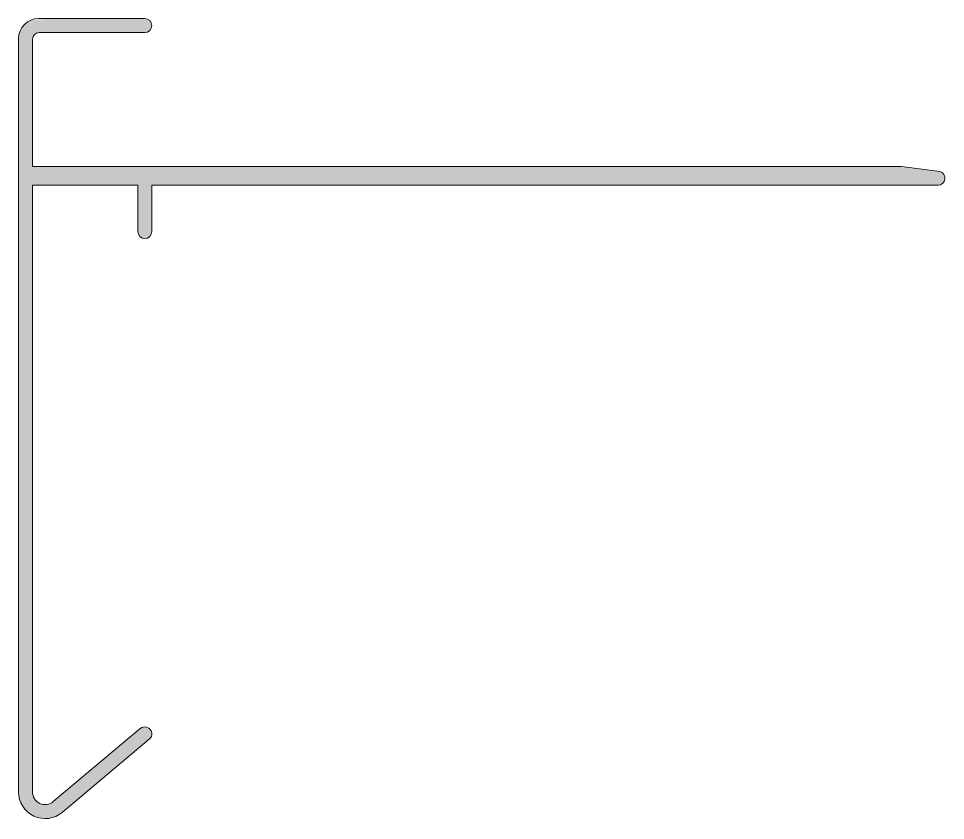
# Model space of a CAD drawing. Header units: metres. Extents: x -14.6 to 55, y -47.6 to 12.5.
import ezdxf

# ---------------------------------------------------------------- set-up
doc = ezdxf.new("R2010")
doc.units = ezdxf.units.M
doc.layers.add('A-DETL-GENF', color=92, linetype='Continuous', lineweight=18)

# ---------------------------------------------------------------- blocks, each defined once
blk = doc.blocks.new('41 comprial 6300 daktrim - CA 6310-1664921-00_0 Basismaterialen')
at = {"layer": 'A-DETL-GENF', "lineweight": 13}
blk.add_hatch(color=256, dxfattribs=at).paths.add_polyline_path([(-12.703, -47.497), (-12.201, -47.463), (-11.724, -47.305), (-11.301, -47.033), (-4.682, -41.455), (-4.589, -41.2), (-4.636, -40.932), (-4.932, -40.66), (-5.203, -40.637), (-5.449, -40.752), (-12.177, -46.358), (-12.404, -46.433), (-12.642, -46.449), (-12.877, -46.405), (-13.093, -46.304), (-13.278, -46.153), (-13.418, -45.96), (-13.507, -45.738), (-13.537, -45.501), (-13.537, -0.002), (-5.637, -0.002), (-5.637, -3.476), (-5.483, -3.847), (-5.247, -3.983), (-4.976, -3.983), (-4.74, -3.847), (-4.587, -3.476), (-4.587, -0.002), (54.549, 0.017), (54.784, 0.153), (54.92, 0.387), (54.921, 0.658), (54.679, 0.978), (54.553, 1.031), (51.662, 1.4), (-13.537, 1.4), (-13.52, 11.079), (-13.39, 11.303), (-13.166, 11.432), (-13.037, 11.449), (-4.976, 11.467), (-4.849, 11.52), (-4.604, 11.839), (-4.604, 12.11), (-4.74, 12.346), (-4.976, 12.482), (-5.112, 12.499), (-13.475, 12.448), (-13.837, 12.298), (-14.147, 12.06), (-14.386, 11.749), (-14.535, 11.388), (-14.587, 10.999), (-14.587, -45.501), (-14.523, -45.999), (-14.338, -46.467), (-14.041, -46.873), (-13.653, -47.193), (-13.197, -47.405)])
for p, q in [((-5.112, 12.499), (-13.087, 12.499)), ((-13.037, 11.449), (-5.112, 11.449)), ((-14.587, 10.999), (-14.587, -45.501)), ((-13.537, 1.4), (-13.537, 10.949)), ((-13.537, -45.501), (-13.537, -0.002)), ((-13.537, -0.002), (-5.637, -0.002)), ((-5.637, -0.002), (-5.637, -3.476)), ((-4.587, -3.476), (-4.587, -0.002)), ((-5.449, -40.752), (-11.976, -46.228)), ((-11.301, -47.033), (-4.774, -41.556))]:
    blk.add_line(p, q, dxfattribs=at)
at = {"layer": 'A-DETL-GENF'}
for p, q in [((51.662, 1.4), (-13.537, 1.4)), ((54.553, 1.031), (51.662, 1.4)), ((-4.587, -0.002), (54.413, -0.002))]:
    blk.add_line(p, q, dxfattribs=at)
at = {"layer": 'A-DETL-GENF', "lineweight": 13}
for centre, radius, start, end in [((-13.087, 10.999), 1.5, 90, 180), ((-5.112, 11.974), 0.525, 270, 90), ((-13.037, 10.949), 0.5, 90, 180), ((-5.112, -3.476), 0.525, 180, 360), ((-5.112, -41.154), 0.525, 310, 130), ((-12.587, -45.501), 2, 180, 310), ((-12.587, -45.501), 0.95, 180, 310)]:
    blk.add_arc(centre, radius, start, end, dxfattribs=at)
at = {"layer": 'A-DETL-GENF'}
blk.add_arc((54.413, 0.525), 0.525, 270, 74.62301, dxfattribs=at)

msp = doc.modelspace()

# ---------------------------------------------------------------- block references
msp.add_blockref('41 comprial 6300 daktrim - CA 6310-1664921-00_0 Basismaterialen', (0, 0))

doc.saveas('drawing.dxf')
